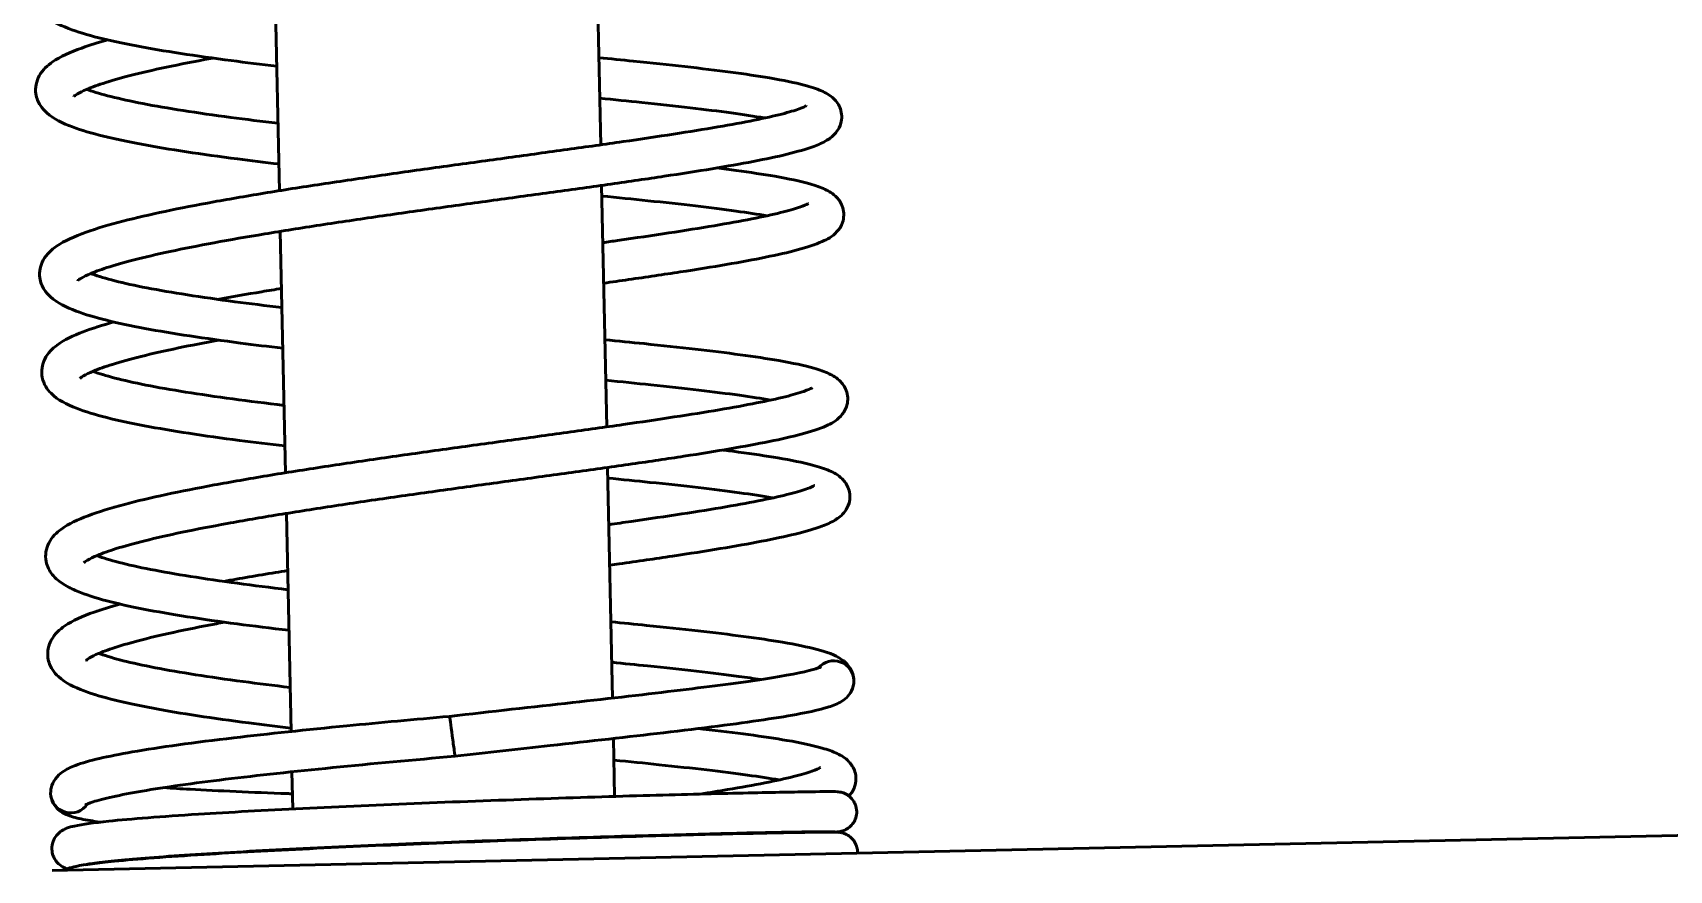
# Model space of a CAD drawing. Header units: millimetres. Extents: x 0 to 2625, y 0 to 1856.
# Drawn here: x 1708.55 to 1728.86, y 1326.51 to 1336.91 of the extents above; entities that cross this region are included whole.
import ezdxf

# ---------------------------------------------------------------- set-up
doc = ezdxf.new("R2010")
doc.units = ezdxf.units.MM
doc.header["$LTSCALE"] = 6.25
doc.layers.add('Visible (ISO)', color=7, linetype='Continuous', lineweight=50)

msp = doc.modelspace()

# ---------------------------------------------------------------- linework, layer by layer
at = {"layer": 'Visible (ISO)'}
for p, q in [((1715.598, 1335.515), (1715.533, 1338.513)), ((1711.609, 1334.945), (1711.545, 1337.942)), ((1715.673, 1332.012), (1715.609, 1335.011)), ((1711.684, 1331.443), (1711.62, 1334.44)), ((1715.745, 1328.645), (1715.684, 1331.509)), ((1711.753, 1328.23), (1711.695, 1330.938)), ((1715.771, 1327.424), (1715.756, 1328.143)), ((1708.789, 1326.505), (1774.774, 1327.921)), ((1711.774, 1327.269), (1711.764, 1327.729)), ((1715.782, 1326.921), (1715.782, 1326.926)), ((1711.784, 1326.765), (1711.784, 1326.771))]:
    msp.add_line(p, q, dxfattribs=at)
for centre, major_axis, ratio, start_param, end_param in [((1718.491, 1328.858), (0.25, 0.005), 0.995451, 0, 2.413339), ((1713.755, 1328.17), (-0.034, 0.248), 0.0025, 4.733687, 6.283061), ((1713.755, 1328.17), (0.034, -0.248), 0.0025, 6.28306, 7.87528), ((1709.019, 1327.467), (-0.25, -0.005), 0.990451, 0, 2.537697), ((1718.526, 1327.233), (0.25, 0.005), 0.995451, 0.34097, 0.404412)]:
    msp.add_ellipse(centre, major_axis=major_axis, ratio=ratio, start_param=start_param, end_param=end_param, dxfattribs=at)
for points, knots in [([(1711.576, 1336.491), (1711.382, 1336.514), (1711.193, 1336.537), (1710.791, 1336.589), (1710.581, 1336.619), (1710.186, 1336.679), (1710.002, 1336.71), (1709.661, 1336.775), (1709.505, 1336.809), (1709.222, 1336.88), (1709.097, 1336.918), (1708.864, 1337.009), (1708.762, 1337.057), (1708.626, 1337.194), (1708.581, 1337.257), (1708.546, 1337.419), (1708.562, 1337.507), (1708.634, 1337.651), (1708.69, 1337.701), (1708.838, 1337.811), (1708.943, 1337.86), (1709.2, 1337.958), (1709.35, 1338.005), (1709.677, 1338.092), (1709.85, 1338.133), (1710.221, 1338.213), (1710.419, 1338.253), (1710.838, 1338.33), (1711.058, 1338.369), (1711.517, 1338.445), (1711.755, 1338.482), (1712.243, 1338.557), (1712.493, 1338.594), (1712.998, 1338.667), (1713.254, 1338.703), (1713.764, 1338.774), (1714.019, 1338.809), (1714.521, 1338.878), (1714.768, 1338.912), (1715.249, 1338.978), (1715.483, 1339.011), (1715.93, 1339.075), (1716.143, 1339.106), (1716.544, 1339.167), (1716.731, 1339.197), (1717.075, 1339.255), (1717.232, 1339.283), (1717.508, 1339.338), (1717.628, 1339.364), (1717.826, 1339.413), (1717.906, 1339.436), (1718.016, 1339.474), (1718.053, 1339.49), (1718.072, 1339.501), (1718.074, 1339.503), (1718.074, 1339.503)], [14.563817, 14.563817, 14.563817, 14.563817, 14.69743, 14.69743, 14.860564, 14.860564, 15.025204, 15.025204, 15.193034, 15.193034, 15.369193, 15.369193, 15.575252, 15.575252, 15.681736, 15.681736, 15.781337, 15.781337, 15.906319, 15.906319, 16.100662, 16.100662, 16.293107, 16.293107, 16.464705, 16.464705, 16.630778, 16.630778, 16.794599, 16.794599, 16.957291, 16.957291, 17.119331, 17.119331, 17.280937, 17.280937, 17.442207, 17.442207, 17.603163, 17.603163, 17.763761, 17.763761, 17.923863, 17.923863, 18.083163, 18.083163, 18.240973, 18.240973, 18.395612, 18.395612, 18.542488, 18.542488, 18.66863, 18.66863, 18.707853, 18.707853, 18.707853, 18.707853]), ([(1711.602, 1335.277), (1711.425, 1335.297), (1711.253, 1335.318), (1710.865, 1335.368), (1710.653, 1335.398), (1710.255, 1335.458), (1710.068, 1335.489), (1709.723, 1335.554), (1709.565, 1335.587), (1709.278, 1335.658), (1709.15, 1335.695), (1708.914, 1335.784), (1708.812, 1335.831), (1708.693, 1335.936), (1708.665, 1335.966), (1708.615, 1336.042), (1708.593, 1336.092), (1708.574, 1336.226), (1708.594, 1336.309), (1708.671, 1336.451), (1708.73, 1336.5), (1708.892, 1336.612), (1709.01, 1336.664), (1709.251, 1336.751), (1709.358, 1336.784), (1709.477, 1336.817)], [20.847002, 20.847002, 20.847002, 20.847002, 20.96859, 20.96859, 21.131646, 21.131646, 21.296136, 21.296136, 21.463626, 21.463626, 21.638799, 21.638799, 21.84094, 21.84094, 21.904658, 21.904658, 21.973657, 21.973657, 22.071448, 22.071448, 22.202914, 22.202914, 22.412255, 22.412255, 22.549164, 22.549164, 22.549164, 22.549164]), ([(1709.057, 1336.115), (1709.057, 1336.115), (1709.065, 1336.125), (1709.106, 1336.151), (1709.139, 1336.169), (1709.235, 1336.213), (1709.303, 1336.239), (1709.476, 1336.297), (1709.584, 1336.329), (1709.837, 1336.396), (1709.983, 1336.43), (1710.308, 1336.501), (1710.488, 1336.537), (1710.712, 1336.579), (1710.745, 1336.586), (1710.778, 1336.592)], [22.126627, 22.126627, 22.126627, 22.126627, 22.2162439, 22.2162439, 22.3180985, 22.3180985, 22.4444767, 22.4444767, 22.5876674, 22.5876674, 22.7396101, 22.7396101, 22.8957591, 22.8957591, 22.9222243, 22.9222243, 22.9222243, 22.9222243]), ([(1709.106, 1333.827), (1709.106, 1333.827), (1709.114, 1333.837), (1709.155, 1333.863), (1709.188, 1333.881), (1709.284, 1333.925), (1709.352, 1333.951), (1709.524, 1334.009), (1709.632, 1334.041), (1709.885, 1334.107), (1710.031, 1334.142), (1710.355, 1334.213), (1710.535, 1334.249), (1710.921, 1334.322), (1711.127, 1334.358), (1711.563, 1334.431), (1711.791, 1334.468), (1712.263, 1334.541), (1712.507, 1334.577), (1713.003, 1334.65), (1713.255, 1334.685), (1713.762, 1334.756), (1714.016, 1334.791), (1714.52, 1334.86), (1714.769, 1334.895), (1715.258, 1334.962), (1715.496, 1334.995), (1715.956, 1335.06), (1716.177, 1335.092), (1716.597, 1335.156), (1716.796, 1335.187), (1717.166, 1335.248), (1717.337, 1335.278), (1717.649, 1335.339), (1717.79, 1335.368), (1718.042, 1335.43), (1718.151, 1335.461), (1718.302, 1335.517), (1718.355, 1335.54), (1718.447, 1335.596), (1718.49, 1335.626), (1718.55, 1335.709), (1718.569, 1335.742), (1718.596, 1335.838), (1718.593, 1335.906), (1718.555, 1336.015), (1718.524, 1336.054), (1718.442, 1336.135), (1718.392, 1336.16), (1718.275, 1336.212), (1718.206, 1336.234), (1718.007, 1336.287), (1717.864, 1336.316), (1717.551, 1336.369), (1717.389, 1336.393), (1717.035, 1336.44), (1716.845, 1336.463), (1716.441, 1336.508), (1716.227, 1336.531), (1715.864, 1336.568), (1715.721, 1336.582), (1715.575, 1336.596)], [9.560256, 9.560256, 9.560256, 9.560256, 9.649546, 9.649546, 9.751305, 9.751305, 9.877605, 9.877605, 10.02075, 10.02075, 10.172671, 10.172671, 10.32881, 10.32881, 10.487056, 10.487056, 10.646446, 10.646446, 10.806517, 10.806517, 10.96704, 10.96704, 11.127907, 11.127907, 11.289086, 11.289086, 11.450611, 11.450611, 11.612603, 11.612603, 11.775343, 11.775343, 11.939498, 11.939498, 12.106873, 12.106873, 12.283971, 12.283971, 12.398888, 12.398888, 12.493434, 12.493434, 12.537289, 12.537289, 12.597915, 12.597915, 12.65927, 12.65927, 12.77352, 12.77352, 12.908947, 12.908947, 13.108816, 13.108816, 13.279631, 13.279631, 13.444957, 13.444957, 13.608229, 13.608229, 13.709419, 13.709419, 13.709419, 13.709419]), ([(1711.591, 1335.782), (1711.388, 1335.806), (1711.192, 1335.83), (1710.797, 1335.883), (1710.599, 1335.911), (1710.234, 1335.968), (1710.066, 1335.997), (1709.765, 1336.056), (1709.632, 1336.085), (1709.406, 1336.142), (1709.313, 1336.17), (1709.231, 1336.199), (1709.224, 1336.202), (1709.218, 1336.204)], [20.8630213, 20.8630213, 20.8630213, 20.8630213, 21.0051634, 21.0051634, 21.164083, 21.164083, 21.3214653, 21.3214653, 21.4758312, 21.4758312, 21.6236906, 21.6236906, 21.6376123, 21.6376123, 21.6376123, 21.6376123]), ([(1711.651, 1332.989), (1711.471, 1333.01), (1711.296, 1333.031), (1710.905, 1333.082), (1710.693, 1333.111), (1710.295, 1333.172), (1710.109, 1333.203), (1709.765, 1333.267), (1709.607, 1333.301), (1709.321, 1333.372), (1709.194, 1333.409), (1708.959, 1333.498), (1708.856, 1333.545), (1708.738, 1333.652), (1708.712, 1333.681), (1708.663, 1333.757), (1708.642, 1333.806), (1708.623, 1333.94), (1708.643, 1334.022), (1708.721, 1334.164), (1708.78, 1334.213), (1708.943, 1334.325), (1709.062, 1334.377), (1709.34, 1334.477), (1709.492, 1334.522), (1709.824, 1334.607), (1710, 1334.648), (1710.378, 1334.728), (1710.58, 1334.767), (1711.005, 1334.844), (1711.228, 1334.883), (1711.691, 1334.959), (1711.931, 1334.996), (1712.423, 1335.07), (1712.674, 1335.107), (1713.181, 1335.18), (1713.437, 1335.216), (1713.947, 1335.286), (1714.201, 1335.321), (1714.701, 1335.39), (1714.946, 1335.424), (1715.423, 1335.49), (1715.654, 1335.522), (1716.095, 1335.586), (1716.305, 1335.617), (1716.699, 1335.678), (1716.882, 1335.707), (1717.217, 1335.765), (1717.369, 1335.793), (1717.635, 1335.847), (1717.749, 1335.872), (1717.936, 1335.92), (1718.01, 1335.942), (1718.107, 1335.978), (1718.138, 1335.993), (1718.149, 1336), (1718.15, 1336.001), (1718.15, 1336.001)], [8.280632, 8.280632, 8.280632, 8.280632, 8.404615, 8.404615, 8.567686, 8.567686, 8.732206, 8.732206, 8.899761, 8.899761, 9.075124, 9.075124, 9.278017, 9.278017, 9.339529, 9.339529, 9.407844, 9.407844, 9.505545, 9.505545, 9.63748, 9.63748, 9.847719, 9.847719, 10.034621, 10.034621, 10.205049, 10.205049, 10.370689, 10.370689, 10.534306, 10.534306, 10.696886, 10.696886, 10.858855, 10.858855, 11.02041, 11.02041, 11.181636, 11.181636, 11.342546, 11.342546, 11.503085, 11.503085, 11.663099, 11.663099, 11.822245, 11.822245, 11.979748, 11.979748, 12.133684, 12.133684, 12.278731, 12.278731, 12.400102, 12.400102, 12.424668, 12.424668, 12.424668, 12.424668]), ([(1717.634, 1335.848), (1717.632, 1335.848), (1717.629, 1335.848), (1717.507, 1335.869), (1717.37, 1335.89), (1717.063, 1335.932), (1716.892, 1335.953), (1716.52, 1335.997), (1716.319, 1336.018), (1715.94, 1336.058), (1715.765, 1336.075), (1715.585, 1336.093)], [13.0993666, 13.0993666, 13.0993666, 13.0993666, 13.1027354, 13.1027354, 13.2546693, 13.2546693, 13.4112344, 13.4112344, 13.5699056, 13.5699056, 13.6956544, 13.6956544, 13.6956544, 13.6956544]), ([(1715.635, 1333.797), (1715.739, 1333.812), (1715.841, 1333.826), (1716.167, 1333.873), (1716.382, 1333.905), (1716.789, 1333.967), (1716.981, 1333.998), (1717.335, 1334.059), (1717.498, 1334.089), (1717.794, 1334.149), (1717.925, 1334.179), (1718.162, 1334.243), (1718.262, 1334.275), (1718.413, 1334.343), (1718.471, 1334.371), (1718.557, 1334.464), (1718.583, 1334.5), (1718.619, 1334.605), (1718.622, 1334.676), (1718.587, 1334.789), (1718.558, 1334.83), (1718.481, 1334.912), (1718.433, 1334.937), (1718.327, 1334.988), (1718.266, 1335.009), (1718.076, 1335.063), (1717.932, 1335.094), (1717.617, 1335.148), (1717.457, 1335.173), (1717.202, 1335.207), (1717.123, 1335.217), (1717.04, 1335.227)], [17.706508, 17.706508, 17.706508, 17.706508, 17.778853, 17.778853, 17.941015, 17.941015, 18.104055, 18.104055, 18.268837, 18.268837, 18.437849, 18.437849, 18.621207, 18.621207, 18.756847, 18.756847, 18.813816, 18.813816, 18.876585, 18.876585, 18.936657, 18.936657, 19.041953, 19.041953, 19.167647, 19.167647, 19.377212, 19.377212, 19.54887, 19.54887, 19.622613, 19.622613, 19.622613, 19.622613]), ([(1717.66, 1334.633), (1717.548, 1334.653), (1717.42, 1334.672), (1717.126, 1334.713), (1716.957, 1334.734), (1716.589, 1334.778), (1716.391, 1334.799), (1715.999, 1334.84), (1715.808, 1334.859), (1715.611, 1334.879)], [19.3825522, 19.3825522, 19.3825522, 19.3825522, 19.5264137, 19.5264137, 19.682751, 19.682751, 19.8413125, 19.8413125, 19.9788398, 19.9788398, 19.9788398, 19.9788398]), ([(1715.624, 1334.3), (1715.686, 1334.309), (1715.747, 1334.318), (1716.031, 1334.358), (1716.244, 1334.39), (1716.645, 1334.451), (1716.833, 1334.481), (1717.176, 1334.539), (1717.333, 1334.567), (1717.609, 1334.621), (1717.729, 1334.648), (1717.927, 1334.696), (1718.007, 1334.719), (1718.117, 1334.757), (1718.154, 1334.774), (1718.173, 1334.785), (1718.176, 1334.787), (1718.176, 1334.787)], [17.7202723, 17.7202723, 17.7202723, 17.7202723, 17.7637608, 17.7637608, 17.9238629, 17.9238629, 18.0831631, 18.0831631, 18.2409733, 18.2409733, 18.3956119, 18.3956119, 18.5424882, 18.5424882, 18.66863, 18.66863, 18.7078529, 18.7078529, 18.7078529, 18.7078529]), ([(1711.64, 1333.494), (1711.438, 1333.518), (1711.243, 1333.542), (1710.847, 1333.594), (1710.65, 1333.623), (1710.284, 1333.68), (1710.116, 1333.709), (1709.816, 1333.767), (1709.682, 1333.797), (1709.456, 1333.854), (1709.362, 1333.882), (1709.28, 1333.911), (1709.273, 1333.914), (1709.267, 1333.916)], [8.2966507, 8.2966507, 8.2966507, 8.2966507, 8.4383225, 8.4383225, 8.5972453, 8.5972453, 8.7546338, 8.7546338, 8.9090122, 8.9090122, 9.0568997, 9.0568997, 9.0712407, 9.0712407, 9.0712407, 9.0712407]), ([(1710.842, 1333.596), (1711.017, 1333.628), (1711.2, 1333.659), (1711.47, 1333.704), (1711.552, 1333.717), (1711.635, 1333.731)], [16.659715, 16.659715, 16.659715, 16.659715, 16.7945989, 16.7945989, 16.8521092, 16.8521092, 16.8521092, 16.8521092]), ([(1711.677, 1331.775), (1711.483, 1331.797), (1711.295, 1331.82), (1710.893, 1331.873), (1710.683, 1331.902), (1710.288, 1331.963), (1710.103, 1331.994), (1709.762, 1332.059), (1709.606, 1332.092), (1709.323, 1332.164), (1709.198, 1332.202), (1708.965, 1332.293), (1708.863, 1332.341), (1708.727, 1332.477), (1708.682, 1332.541), (1708.648, 1332.703), (1708.663, 1332.791), (1708.735, 1332.934), (1708.791, 1332.985), (1708.939, 1333.094), (1709.045, 1333.144), (1709.283, 1333.235), (1709.409, 1333.275), (1709.552, 1333.315)], [14.563817, 14.563817, 14.563817, 14.563817, 14.69743, 14.69743, 14.860564, 14.860564, 15.025204, 15.025204, 15.193034, 15.193034, 15.369193, 15.369193, 15.575252, 15.575252, 15.681736, 15.681736, 15.781337, 15.781337, 15.906319, 15.906319, 16.100662, 16.100662, 16.26599, 16.26599, 16.26599, 16.26599]), ([(1709.131, 1332.613), (1709.132, 1332.613), (1709.147, 1332.628), (1709.207, 1332.663), (1709.249, 1332.684), (1709.365, 1332.732), (1709.444, 1332.76), (1709.639, 1332.821), (1709.758, 1332.854), (1710.031, 1332.922), (1710.187, 1332.957), (1710.511, 1333.025), (1710.677, 1333.057), (1710.853, 1333.09)], [15.8434417, 15.8434417, 15.8434417, 15.8434417, 15.9584542, 15.9584542, 16.0674277, 16.0674277, 16.1993645, 16.1993645, 16.3456187, 16.3456187, 16.4990359, 16.4990359, 16.6390391, 16.6390391, 16.6390391, 16.6390391]), ([(1709.18, 1330.325), (1709.181, 1330.325), (1709.196, 1330.34), (1709.255, 1330.375), (1709.297, 1330.395), (1709.412, 1330.444), (1709.491, 1330.472), (1709.686, 1330.533), (1709.805, 1330.565), (1710.078, 1330.633), (1710.233, 1330.669), (1710.576, 1330.74), (1710.763, 1330.776), (1711.164, 1330.849), (1711.377, 1330.886), (1711.824, 1330.959), (1712.057, 1330.996), (1712.537, 1331.069), (1712.783, 1331.105), (1713.284, 1331.177), (1713.537, 1331.212), (1714.044, 1331.283), (1714.298, 1331.317), (1714.799, 1331.386), (1715.046, 1331.42), (1715.528, 1331.487), (1715.762, 1331.52), (1716.212, 1331.584), (1716.428, 1331.616), (1716.835, 1331.679), (1717.026, 1331.71), (1717.381, 1331.771), (1717.544, 1331.801), (1717.84, 1331.861), (1717.972, 1331.891), (1718.209, 1331.954), (1718.31, 1331.986), (1718.46, 1332.054), (1718.518, 1332.082), (1718.604, 1332.174), (1718.631, 1332.211), (1718.668, 1332.316), (1718.671, 1332.387), (1718.636, 1332.501), (1718.607, 1332.542), (1718.53, 1332.623), (1718.483, 1332.649), (1718.377, 1332.699), (1718.316, 1332.72), (1718.127, 1332.775), (1717.982, 1332.805), (1717.667, 1332.86), (1717.507, 1332.884), (1717.158, 1332.932), (1716.97, 1332.955), (1716.571, 1333), (1716.359, 1333.023), (1715.979, 1333.062), (1715.816, 1333.078), (1715.65, 1333.094)], [3.277071, 3.277071, 3.277071, 3.277071, 3.391516, 3.391516, 3.500337, 3.500337, 3.632161, 3.632161, 3.778355, 3.778355, 3.931744, 3.931744, 4.0886, 4.0886, 4.247226, 4.247226, 4.406834, 4.406834, 4.567044, 4.567044, 4.727668, 4.727668, 4.888621, 4.888621, 5.049888, 5.049888, 5.211524, 5.211524, 5.373681, 5.373681, 5.536715, 5.536715, 5.701482, 5.701482, 5.870453, 5.870453, 6.053645, 6.053645, 6.188969, 6.188969, 6.247191, 6.247191, 6.310053, 6.310053, 6.370084, 6.370084, 6.475087, 6.475087, 6.600304, 6.600304, 6.810315, 6.810315, 6.982005, 6.982005, 7.147606, 7.147606, 7.310998, 7.310998, 7.426234, 7.426234, 7.426234, 7.426234]), ([(1711.666, 1332.279), (1711.444, 1332.306), (1711.231, 1332.332), (1710.822, 1332.388), (1710.626, 1332.416), (1710.266, 1332.473), (1710.101, 1332.503), (1709.806, 1332.561), (1709.676, 1332.59), (1709.457, 1332.647), (1709.367, 1332.675), (1709.295, 1332.701), (1709.294, 1332.702), (1709.293, 1332.702)], [14.5798359, 14.5798359, 14.5798359, 14.5798359, 14.7352659, 14.7352659, 14.8940899, 14.8940899, 15.051294, 15.051294, 15.2052929, 15.2052929, 15.3523311, 15.3523311, 15.3544495, 15.3544495, 15.3544495, 15.3544495]), ([(1711.726, 1329.487), (1711.503, 1329.513), (1711.288, 1329.539), (1710.865, 1329.595), (1710.657, 1329.625), (1710.269, 1329.686), (1710.087, 1329.718), (1709.753, 1329.783), (1709.601, 1329.817), (1709.325, 1329.89), (1709.204, 1329.929), (1709.037, 1329.998), (1708.981, 1330.026), (1708.878, 1330.091), (1708.831, 1330.128), (1708.755, 1330.222), (1708.725, 1330.277), (1708.697, 1330.42), (1708.713, 1330.506), (1708.787, 1330.65), (1708.843, 1330.7), (1708.995, 1330.81), (1709.103, 1330.86), (1709.363, 1330.958), (1709.514, 1331.004), (1709.842, 1331.092), (1710.015, 1331.132), (1710.388, 1331.213), (1710.587, 1331.252), (1711.007, 1331.329), (1711.228, 1331.368), (1711.688, 1331.444), (1711.926, 1331.481), (1712.415, 1331.556), (1712.665, 1331.593), (1713.171, 1331.666), (1713.427, 1331.702), (1713.937, 1331.773), (1714.191, 1331.808), (1714.693, 1331.876), (1714.94, 1331.91), (1715.42, 1331.977), (1715.653, 1332.009), (1716.099, 1332.073), (1716.311, 1332.105), (1716.711, 1332.166), (1716.898, 1332.195), (1717.239, 1332.253), (1717.395, 1332.282), (1717.669, 1332.336), (1717.788, 1332.362), (1717.984, 1332.41), (1718.062, 1332.433), (1718.17, 1332.471), (1718.205, 1332.487), (1718.223, 1332.497), (1718.225, 1332.499), (1718.225, 1332.499)], [1.997446, 1.997446, 1.997446, 1.997446, 2.150745, 2.150745, 2.314013, 2.314013, 2.478917, 2.478917, 2.647358, 2.647358, 2.825338, 2.825338, 2.931928, 2.931928, 3.035553, 3.035553, 3.117393, 3.117393, 3.216506, 3.216506, 3.342856, 3.342856, 3.54076, 3.54076, 3.731907, 3.731907, 3.903244, 3.903244, 4.069223, 4.069223, 4.233, 4.233, 4.395668, 4.395668, 4.557692, 4.557692, 4.719288, 4.719288, 4.880549, 4.880549, 5.041496, 5.041496, 5.202081, 5.202081, 5.362165, 5.362165, 5.521434, 5.521434, 5.679183, 5.679183, 5.833683, 5.833683, 5.980199, 5.980199, 6.105392, 6.105392, 6.141482, 6.141482, 6.141482, 6.141482]), ([(1717.71, 1332.345), (1717.595, 1332.365), (1717.465, 1332.385), (1717.167, 1332.426), (1716.998, 1332.447), (1716.63, 1332.491), (1716.431, 1332.512), (1716.041, 1332.553), (1715.854, 1332.572), (1715.66, 1332.591)], [6.8161816, 6.8161816, 6.8161816, 6.8161816, 6.9623208, 6.9623208, 7.1187045, 7.1187045, 7.2772883, 7.2772883, 7.4124692, 7.4124692, 7.4124692, 7.4124692]), ([(1715.71, 1330.295), (1715.749, 1330.3), (1715.788, 1330.306), (1716.057, 1330.344), (1716.278, 1330.376), (1716.698, 1330.439), (1716.897, 1330.47), (1717.267, 1330.532), (1717.438, 1330.562), (1717.75, 1330.622), (1717.891, 1330.652), (1718.143, 1330.714), (1718.252, 1330.745), (1718.403, 1330.801), (1718.456, 1330.824), (1718.549, 1330.88), (1718.591, 1330.909), (1718.651, 1330.992), (1718.67, 1331.025), (1718.697, 1331.121), (1718.694, 1331.19), (1718.656, 1331.298), (1718.625, 1331.337), (1718.543, 1331.419), (1718.493, 1331.444), (1718.376, 1331.495), (1718.307, 1331.517), (1718.108, 1331.57), (1717.965, 1331.599), (1717.653, 1331.652), (1717.49, 1331.676), (1717.247, 1331.709), (1717.182, 1331.717), (1717.115, 1331.725)], [11.423322, 11.423322, 11.423322, 11.423322, 11.450611, 11.450611, 11.612603, 11.612603, 11.775343, 11.775343, 11.939498, 11.939498, 12.106873, 12.106873, 12.283971, 12.283971, 12.398888, 12.398888, 12.493434, 12.493434, 12.537289, 12.537289, 12.597915, 12.597915, 12.65927, 12.65927, 12.77352, 12.77352, 12.908947, 12.908947, 13.108816, 13.108816, 13.279631, 13.279631, 13.339428, 13.339428, 13.339428, 13.339428]), ([(1717.736, 1331.131), (1717.733, 1331.132), (1717.73, 1331.132), (1717.608, 1331.153), (1717.471, 1331.174), (1717.164, 1331.216), (1716.993, 1331.237), (1716.621, 1331.28), (1716.421, 1331.302), (1716.041, 1331.341), (1715.867, 1331.359), (1715.686, 1331.377)], [13.0993666, 13.0993666, 13.0993666, 13.0993666, 13.1027354, 13.1027354, 13.2546693, 13.2546693, 13.4112344, 13.4112344, 13.5699056, 13.5699056, 13.6956544, 13.6956544, 13.6956544, 13.6956544]), ([(1715.699, 1330.798), (1715.793, 1330.811), (1715.885, 1330.825), (1716.196, 1330.87), (1716.407, 1330.901), (1716.8, 1330.961), (1716.984, 1330.991), (1717.318, 1331.049), (1717.47, 1331.077), (1717.736, 1331.13), (1717.851, 1331.156), (1718.037, 1331.204), (1718.111, 1331.226), (1718.208, 1331.262), (1718.239, 1331.277), (1718.25, 1331.284), (1718.251, 1331.284), (1718.251, 1331.284)], [11.4370872, 11.4370872, 11.4370872, 11.4370872, 11.5030854, 11.5030854, 11.6630989, 11.6630989, 11.8222448, 11.8222448, 11.9797477, 11.9797477, 12.1336842, 12.1336842, 12.278731, 12.278731, 12.400102, 12.400102, 12.4246676, 12.4246676, 12.4246676, 12.4246676]), ([(1711.715, 1329.991), (1711.498, 1330.017), (1711.288, 1330.043), (1710.882, 1330.098), (1710.687, 1330.126), (1710.325, 1330.184), (1710.159, 1330.213), (1709.863, 1330.271), (1709.732, 1330.3), (1709.512, 1330.357), (1709.421, 1330.385), (1709.346, 1330.412), (1709.344, 1330.413), (1709.342, 1330.414)], [2.0134653, 2.0134653, 2.0134653, 2.0134653, 2.1657768, 2.1657768, 2.3246236, 2.3246236, 2.4818705, 2.4818705, 2.6359577, 2.6359577, 2.7831937, 2.7831937, 2.7880774, 2.7880774, 2.7880774, 2.7880774]), ([(1710.917, 1330.094), (1711.122, 1330.131), (1711.337, 1330.168), (1711.611, 1330.212), (1711.66, 1330.221), (1711.71, 1330.229)], [10.3765299, 10.3765299, 10.3765299, 10.3765299, 10.5343056, 10.5343056, 10.5689242, 10.5689242, 10.5689242, 10.5689242]), ([(1711.752, 1328.273), (1711.572, 1328.294), (1711.397, 1328.315), (1711.006, 1328.365), (1710.794, 1328.395), (1710.396, 1328.455), (1710.21, 1328.486), (1709.866, 1328.551), (1709.708, 1328.584), (1709.422, 1328.655), (1709.295, 1328.693), (1709.06, 1328.782), (1708.957, 1328.829), (1708.839, 1328.936), (1708.813, 1328.965), (1708.764, 1329.04), (1708.743, 1329.09), (1708.724, 1329.223), (1708.744, 1329.306), (1708.822, 1329.447), (1708.881, 1329.497), (1709.044, 1329.609), (1709.163, 1329.661), (1709.405, 1329.747), (1709.51, 1329.78), (1709.627, 1329.813)], [8.280632, 8.280632, 8.280632, 8.280632, 8.404615, 8.404615, 8.567686, 8.567686, 8.732206, 8.732206, 8.899761, 8.899761, 9.075124, 9.075124, 9.278017, 9.278017, 9.339529, 9.339529, 9.407844, 9.407844, 9.505545, 9.505545, 9.63748, 9.63748, 9.847719, 9.847719, 9.982791, 9.982791, 9.982791, 9.982791]), ([(1709.207, 1329.111), (1709.207, 1329.111), (1709.216, 1329.12), (1709.256, 1329.146), (1709.289, 1329.165), (1709.385, 1329.208), (1709.453, 1329.235), (1709.625, 1329.293), (1709.733, 1329.324), (1709.986, 1329.391), (1710.132, 1329.426), (1710.457, 1329.496), (1710.636, 1329.533), (1710.861, 1329.575), (1710.894, 1329.581), (1710.928, 1329.587)], [9.5602563, 9.5602563, 9.5602563, 9.5602563, 9.6495462, 9.6495462, 9.7513055, 9.7513055, 9.8776047, 9.8776047, 10.0207502, 10.0207502, 10.1726712, 10.1726712, 10.3288095, 10.3288095, 10.3558535, 10.3558535, 10.3558535, 10.3558535]), ([(1718.741, 1328.864), (1718.74, 1328.922), (1718.72, 1328.976), (1718.664, 1329.067), (1718.627, 1329.097), (1718.499, 1329.188), (1718.407, 1329.215), (1718.167, 1329.28), (1718.024, 1329.31), (1717.711, 1329.363), (1717.549, 1329.387), (1717.196, 1329.434), (1717.007, 1329.457), (1716.604, 1329.503), (1716.39, 1329.525), (1716.023, 1329.563), (1715.876, 1329.577), (1715.725, 1329.592)], [0, 0, 0, 0, 0.05674, 0.05674, 0.130432, 0.130432, 0.337233, 0.337233, 0.538985, 0.538985, 0.70999, 0.70999, 0.875376, 0.875376, 1.038675, 1.038675, 1.143048, 1.143048, 1.143048, 1.143048]), ([(1711.741, 1328.777), (1711.539, 1328.801), (1711.344, 1328.826), (1710.949, 1328.878), (1710.751, 1328.906), (1710.386, 1328.964), (1710.218, 1328.993), (1709.917, 1329.051), (1709.783, 1329.08), (1709.558, 1329.137), (1709.464, 1329.165), (1709.382, 1329.195), (1709.375, 1329.197), (1709.368, 1329.2)], [8.2966507, 8.2966507, 8.2966507, 8.2966507, 8.4383225, 8.4383225, 8.5972453, 8.5972453, 8.7546338, 8.7546338, 8.9090122, 8.9090122, 9.0568997, 9.0568997, 9.0712407, 9.0712407, 9.0712407, 9.0712407]), ([(1713.72, 1328.418), (1714.236, 1328.477), (1714.759, 1328.535), (1715.725, 1328.643), (1716.183, 1328.694), (1716.986, 1328.792), (1717.341, 1328.838), (1717.9, 1328.924), (1718.115, 1328.966), (1718.287, 1329.013), (1718.322, 1329.028), (1718.327, 1329.03), (1718.328, 1329.031), (1718.328, 1329.031)], [0, 0, 0, 0, 0.1557021, 0.1557021, 0.3082236, 0.3082236, 0.4599464, 0.4599464, 0.6096173, 0.6096173, 0.674203, 0.674203, 0.6786592, 0.6786592, 0.6786592, 0.6786592]), ([(1717.584, 1328.876), (1717.499, 1328.888), (1717.409, 1328.901), (1717.153, 1328.936), (1716.977, 1328.957), (1716.599, 1329), (1716.395, 1329.022), (1716.037, 1329.059), (1715.888, 1329.074), (1715.736, 1329.089)], [0.6126711, 0.6126711, 0.6126711, 0.6126711, 0.7070681, 0.7070681, 0.8639786, 0.8639786, 1.022818, 1.022818, 1.1292835, 1.1292835, 1.1292835, 1.1292835]), ([(1718.741, 1328.864), (1718.742, 1328.817), (1718.73, 1328.77), (1718.694, 1328.699), (1718.673, 1328.673), (1718.624, 1328.626), (1718.598, 1328.609), (1718.52, 1328.565), (1718.468, 1328.547), (1718.231, 1328.475), (1717.971, 1328.428), (1717.283, 1328.325), (1716.855, 1328.271), (1715.947, 1328.164), (1715.466, 1328.11), (1714.586, 1328.012), (1714.186, 1327.968), (1713.789, 1327.923)], [0, 0, 0, 0, 0.0222892, 0.0222892, 0.0432097, 0.0432097, 0.0715131, 0.0715131, 0.133311, 0.133311, 0.3106251, 0.3106251, 0.4832095, 0.4832095, 0.637942, 0.637942, 0.7576996, 0.7576996, 0.7576996, 0.7576996]), ([(1708.769, 1327.461), (1708.769, 1327.467), (1708.769, 1327.472), (1708.77, 1327.494), (1708.771, 1327.51), (1708.784, 1327.572), (1708.805, 1327.613), (1708.855, 1327.68), (1708.884, 1327.705), (1708.965, 1327.763), (1709.017, 1327.786), (1709.241, 1327.871), (1709.473, 1327.922), (1710.119, 1328.034), (1710.554, 1328.094), (1711.47, 1328.202), (1711.95, 1328.252), (1712.859, 1328.34), (1713.291, 1328.38), (1713.72, 1328.418)], [0, 0, 0, 0, 0.0028844, 0.0028844, 0.0115463, 0.0115463, 0.0377256, 0.0377256, 0.0690593, 0.0690593, 0.1281713, 0.1281713, 0.2926109, 0.2926109, 0.4717699, 0.4717699, 0.6270204, 0.6270204, 0.7562233, 0.7562233, 0.7562233, 0.7562233]), ([(1718.679, 1327.429), (1718.679, 1327.43), (1718.679, 1327.43), (1718.705, 1327.457), (1718.733, 1327.494), (1718.77, 1327.6), (1718.772, 1327.671), (1718.738, 1327.784), (1718.708, 1327.825), (1718.631, 1327.907), (1718.584, 1327.932), (1718.478, 1327.983), (1718.417, 1328.004), (1718.228, 1328.059), (1718.083, 1328.089), (1717.769, 1328.144), (1717.608, 1328.168), (1717.259, 1328.215), (1717.072, 1328.238), (1716.852, 1328.263), (1716.833, 1328.265), (1716.814, 1328.268)], [6.1887915, 6.1887915, 6.1887915, 6.1887915, 6.1889687, 6.1889687, 6.2471915, 6.2471915, 6.3100527, 6.3100527, 6.3700838, 6.3700838, 6.4750869, 6.4750869, 6.6003044, 6.6003044, 6.8103151, 6.8103151, 6.9820049, 6.9820049, 7.147606, 7.147606, 7.1630036, 7.1630036, 7.1630036, 7.1630036]), ([(1713.789, 1327.923), (1713.277, 1327.877), (1712.757, 1327.83), (1711.795, 1327.734), (1711.34, 1327.685), (1710.54, 1327.588), (1710.186, 1327.538), (1709.629, 1327.443), (1709.414, 1327.395), (1709.242, 1327.338), (1709.206, 1327.321), (1709.202, 1327.318), (1709.202, 1327.318), (1709.202, 1327.318)], [0, 0, 0, 0, 0.1543942, 0.1543942, 0.3057072, 0.3057072, 0.4562389, 0.4562389, 0.604449, 0.604449, 0.6706108, 0.6706108, 0.6745191, 0.6745191, 0.6745191, 0.6745191]), ([(1717.811, 1327.629), (1717.696, 1327.649), (1717.566, 1327.669), (1717.269, 1327.71), (1717.099, 1327.731), (1716.731, 1327.774), (1716.532, 1327.796), (1716.142, 1327.837), (1715.955, 1327.855), (1715.762, 1327.874)], [6.8161816, 6.8161816, 6.8161816, 6.8161816, 6.9623208, 6.9623208, 7.1187045, 7.1187045, 7.2772883, 7.2772883, 7.4124692, 7.4124692, 7.4124692, 7.4124692]), ([(1716.836, 1327.453), (1716.953, 1327.472), (1717.064, 1327.49), (1717.341, 1327.537), (1717.496, 1327.565), (1717.77, 1327.619), (1717.889, 1327.645), (1718.085, 1327.694), (1718.163, 1327.717), (1718.271, 1327.754), (1718.306, 1327.771), (1718.324, 1327.781), (1718.326, 1327.782), (1718.326, 1327.782)], [5.4230179, 5.4230179, 5.4230179, 5.4230179, 5.5214345, 5.5214345, 5.6791833, 5.6791833, 5.8336828, 5.8336828, 5.9801989, 5.9801989, 6.1053919, 6.1053919, 6.1414822, 6.1414822, 6.1414822, 6.1414822]), ([(1709.385, 1327.105), (1709.294, 1327.117), (1709.215, 1327.13), (1709.078, 1327.159), (1709.021, 1327.173), (1708.93, 1327.213), (1708.897, 1327.229), (1708.84, 1327.283), (1708.818, 1327.307), (1708.783, 1327.374), (1708.77, 1327.417), (1708.769, 1327.461)], [0.5489938, 0.5489938, 0.5489938, 0.5489938, 0.6140598, 0.6140598, 0.6821353, 0.6821353, 0.7167831, 0.7167831, 0.7353091, 0.7353091, 0.7551154, 0.7551154, 0.7551154, 0.7551154]), ([(1708.976, 1326.524), (1708.968, 1326.527), (1708.958, 1326.531), (1708.929, 1326.544), (1708.907, 1326.555), (1708.864, 1326.59), (1708.847, 1326.607), (1708.813, 1326.654), (1708.797, 1326.687), (1708.783, 1326.753), (1708.782, 1326.787), (1708.792, 1326.849), (1708.803, 1326.88), (1708.832, 1326.93), (1708.849, 1326.95), (1708.883, 1326.982), (1708.899, 1326.993), (1708.934, 1327.014), (1708.951, 1327.022), (1709.001, 1327.042), (1709.03, 1327.049), (1709.164, 1327.079), (1709.301, 1327.097), (1709.763, 1327.145), (1710.147, 1327.174), (1710.987, 1327.227), (1711.43, 1327.252), (1712.367, 1327.298), (1712.872, 1327.32), (1713.881, 1327.36), (1714.399, 1327.379), (1715.381, 1327.412), (1715.859, 1327.427), (1716.716, 1327.451), (1717.106, 1327.46), (1717.752, 1327.475), (1718.015, 1327.479), (1718.384, 1327.484), (1718.465, 1327.487), (1718.543, 1327.481), (1718.549, 1327.481), (1718.571, 1327.478), (1718.577, 1327.477), (1718.593, 1327.473), (1718.602, 1327.47), (1718.623, 1327.463), (1718.634, 1327.458), (1718.666, 1327.441), (1718.687, 1327.425), (1718.722, 1327.389), (1718.738, 1327.368), (1718.751, 1327.342), (1718.752, 1327.339), (1718.754, 1327.336)], [0.695545, 0.695545, 0.695545, 0.695545, 0.705738, 0.705738, 0.725103, 0.725103, 0.736474, 0.736474, 0.749898, 0.749898, 0.76175, 0.76175, 0.773645, 0.773645, 0.785596, 0.785596, 0.798481, 0.798481, 0.816916, 0.816916, 0.858938, 0.858938, 0.985594, 0.985594, 1.169233, 1.169233, 1.322774, 1.322774, 1.475074, 1.475074, 1.62695, 1.62695, 1.778662, 1.778662, 1.930308, 1.930308, 2.081979, 2.081979, 2.233859, 2.233859, 2.24707, 2.24707, 2.250867, 2.250867, 2.254734, 2.254734, 2.25858, 2.25858, 2.266327, 2.266327, 2.27404, 2.27404, 2.275081, 2.275081, 2.275081, 2.275081]), ([(1710.174, 1327.533), (1710.277, 1327.526), (1710.385, 1327.519), (1710.853, 1327.493), (1711.266, 1327.475), (1711.729, 1327.458), (1711.749, 1327.457), (1711.77, 1327.457)], [0.3372564, 0.3372564, 0.3372564, 0.3372564, 0.3848062, 0.3848062, 0.5323277, 0.5323277, 0.5390977, 0.5390977, 0.5390977, 0.5390977]), ([(1718.776, 1327.238), (1718.777, 1327.211), (1718.773, 1327.184), (1718.763, 1327.152), (1718.76, 1327.146), (1718.758, 1327.14)], [0, 0, 0, 0, 0.00809811, 0.00809811, 0.01007397, 0.01007397, 0.01007397, 0.01007397]), ([(1708.941, 1326.509), (1708.956, 1326.516), (1708.968, 1326.521), (1709.017, 1326.54), (1709.048, 1326.548), (1709.194, 1326.579), (1709.348, 1326.598), (1709.84, 1326.647), (1710.224, 1326.676), (1711.063, 1326.728), (1711.51, 1326.752), (1712.453, 1326.798), (1712.959, 1326.82), (1713.97, 1326.86), (1714.487, 1326.879), (1715.465, 1326.911), (1715.94, 1326.926), (1716.788, 1326.949), (1717.173, 1326.959), (1717.805, 1326.972), (1718.061, 1326.977), (1718.326, 1326.98), (1718.395, 1326.98), (1718.479, 1326.98), (1718.504, 1326.98), (1718.533, 1326.979), (1718.54, 1326.979), (1718.558, 1326.978), (1718.563, 1326.977), (1718.573, 1326.976), (1718.577, 1326.975), (1718.588, 1326.973), (1718.595, 1326.972), (1718.611, 1326.967), (1718.622, 1326.964), (1718.643, 1326.955), (1718.653, 1326.95), (1718.678, 1326.936), (1718.692, 1326.926), (1718.721, 1326.899), (1718.737, 1326.881), (1718.763, 1326.839), (1718.773, 1326.814), (1718.784, 1326.771), (1718.786, 1326.753), (1718.787, 1326.73), (1718.787, 1326.725), (1718.787, 1326.72)], [0.030268, 0.030268, 0.030268, 0.030268, 0.044679, 0.044679, 0.089509, 0.089509, 0.224809, 0.224809, 0.403556, 0.403556, 0.556943, 0.556943, 0.70921, 0.70921, 0.861074, 0.861074, 1.012781, 1.012781, 1.164425, 1.164425, 1.316102, 1.316102, 1.391459, 1.391459, 1.441029, 1.441029, 1.465117, 1.465117, 1.471335, 1.471335, 1.475283, 1.475283, 1.478634, 1.478634, 1.482653, 1.482653, 1.486354, 1.486354, 1.491584, 1.491584, 1.498616, 1.498616, 1.50647, 1.50647, 1.511965, 1.511965, 1.513488, 1.513488, 1.513488, 1.513488]), ([(1718.504, 1326.985), (1718.504, 1326.985), (1718.504, 1326.985), (1718.504, 1326.985), (1718.495, 1326.986), (1718.449, 1326.986), (1718.383, 1326.986), (1718.142, 1326.984), (1717.921, 1326.98), (1717.352, 1326.969), (1716.99, 1326.96), (1716.179, 1326.938), (1715.719, 1326.925), (1714.76, 1326.894), (1714.25, 1326.876), (1713.243, 1326.837), (1712.734, 1326.816), (1711.782, 1326.772), (1711.327, 1326.748), (1710.528, 1326.701), (1710.173, 1326.677), (1709.61, 1326.631), (1709.392, 1326.607), (1709.239, 1326.584), (1709.218, 1326.58), (1709.2, 1326.576)], [0.05629, 0.05629, 0.05629, 0.05629, 0.056784, 0.056784, 0.087747, 0.087747, 0.177477, 0.177477, 0.320793, 0.320793, 0.4714, 0.4714, 0.622499, 0.622499, 0.773652, 0.773652, 0.924754, 0.924754, 1.075719, 1.075719, 1.226352, 1.226352, 1.375958, 1.375958, 1.403865, 1.403865, 1.403865, 1.403865]), ([(1718.758, 1327.14), (1718.75, 1327.12), (1718.739, 1327.1), (1718.71, 1327.062), (1718.691, 1327.044), (1718.66, 1327.023), (1718.65, 1327.017), (1718.633, 1327.008), (1718.625, 1327.004), (1718.607, 1326.997), (1718.597, 1326.994), (1718.583, 1326.99), (1718.578, 1326.989), (1718.568, 1326.987), (1718.563, 1326.986), (1718.552, 1326.985), (1718.547, 1326.984), (1718.528, 1326.982), (1718.515, 1326.982), (1718.497, 1326.98), (1718.495, 1326.98), (1718.493, 1326.98)], [0.00158473, 0.00158473, 0.00158473, 0.00158473, 0.00811012, 0.00811012, 0.01604469, 0.01604469, 0.01968902, 0.01968902, 0.02256619, 0.02256619, 0.02686606, 0.02686606, 0.03051029, 0.03051029, 0.03585116, 0.03585116, 0.04721191, 0.04721191, 0.08124136, 0.08124136, 0.0849929, 0.0849929, 0.0849929, 0.0849929])]:
    msp.add_open_spline(points, degree=3, knots=knots, dxfattribs=at)
for points in [[(1718.76, 1327.321), (1718.77, 1327.295), (1718.775, 1327.266), (1718.776, 1327.238)], [(1715.93, 1326.925), (1715.881, 1326.924), (1715.832, 1326.924), (1715.782, 1326.923)]]:
    msp.add_open_spline(points, degree=3, dxfattribs=at)

doc.saveas('drawing.dxf')
